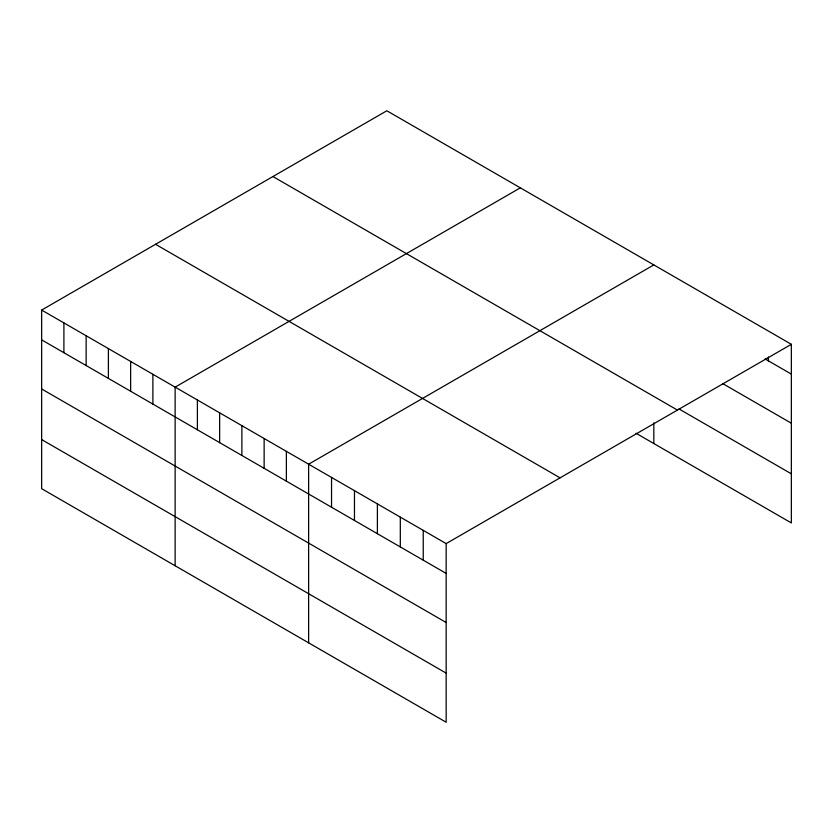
<?xml version="1.0" encoding="UTF-8"?>
<svg xmlns="http://www.w3.org/2000/svg" width="833" height="833" viewBox="0 0 833 833"><rect width="100%" height="100%" fill="white"/><g stroke="black" fill="none" stroke-linecap="round" stroke-linejoin="round"><path stroke-width="1.25" d="M41.65 310.063L446.155 543.605L446.155 722.232L41.65 488.69L41.65 310.063L386.845 110.768L791.35 344.31L791.35 522.937L636.016 433.254M520.333 187.841L175.138 387.137L175.138 565.753M653.822 264.915L308.626 464.2L308.626 642.826M446.155 543.605L791.35 344.31M765.152 358.981L791.35 374.111M722.586 383.513L791.35 423.216M678.926 408.909L791.35 473.821M272.932 176.544L677.437 410.086M155.563 244.298L560.068 477.84M41.65 339.864L446.155 573.406M41.65 388.969L446.155 622.511M41.65 439.574L446.155 673.116M768.432 356.982L768.432 360.876M653.822 422.852L653.822 443.531M423.237 530.371L423.237 560.172M400.309 517.137L400.309 546.937M377.391 503.903L377.391 533.703M354.473 490.668L354.473 520.469M331.544 477.434L331.544 507.235M286.375 451.361L286.375 481.151M264.134 438.512L264.134 468.313M241.882 425.673L241.882 455.464M219.631 412.824L219.631 442.625M197.39 399.986L197.39 429.776M152.887 374.288L152.887 404.088M130.646 361.449L130.646 391.239M108.394 348.6L108.394 378.401M86.143 335.761L86.143 365.552M63.902 322.912L63.902 352.703"/></g></svg>
